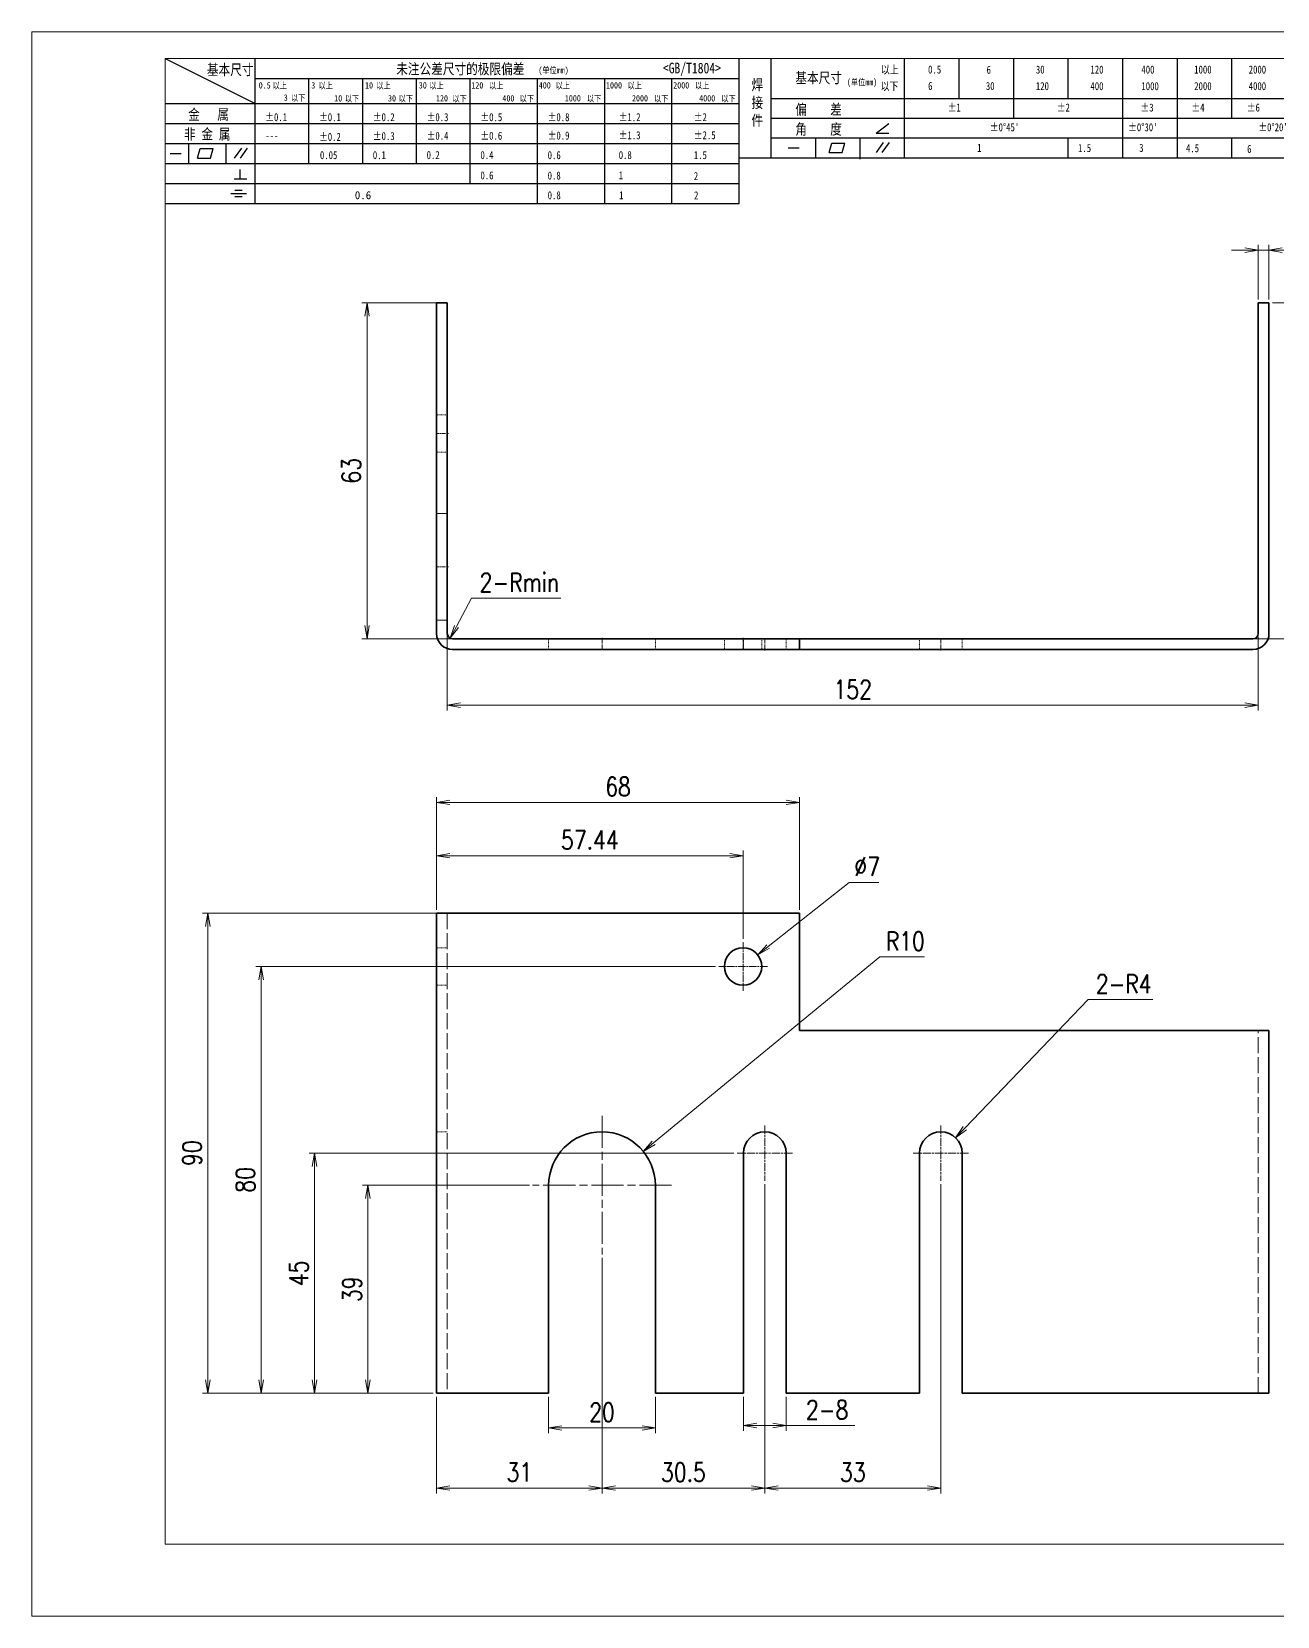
# Model space of a CAD drawing. Header units: inches. Extents: x 269 to 10986, y 1043 to 4337.
# Drawn here: x 6463.7 to 6697.1, y 3497.4 to 3794.4 of the extents above; entities that cross this region are included whole.
import ezdxf

# ---------------------------------------------------------------- set-up
doc = ezdxf.new("R2010")
doc.units = ezdxf.units.IN
doc.header["$MEASUREMENT"] = 0
doc.linetypes.add('AM_ISO02W050x2', pattern=[3.75, 3, -0.75])
doc.linetypes.add('AM_ISO08W050x2', pattern=[9, 6, -0.75, 1.5, -0.75])
doc.layers.add('Hidden_line', color=7, linetype='Continuous')
doc.layers.add('图\\M+19E79\\M+195B6\\M+18E9A', color=7, linetype='Continuous')
for name, color, linetype, lineweight in [('中心线', 2, 'AM_ISO08W050x2', 18), ('图框', 7, 'Continuous', 18), ('粗实线', 7, 'Continuous', 35), ('虚线', 1, 'AM_ISO02W050x2', 18)]:
    doc.layers.add(name, color=color, linetype=linetype, lineweight=lineweight)
doc.layers.add('打印', color=7, linetype='Continuous', lineweight=15, plot=False)
doc.layers.add('打印-禁用', color=7, linetype='Continuous', lineweight=15, plot=False)
doc.styles.add('DIM', font='romans.shx', dxfattribs={"width": 0.8, "bigfont": 'bigfont.shx'})
doc.styles.add('国标', font='simfang.ttf', dxfattribs={"width": 0.8})
doc.dimstyles.new('XR 1-1$0', dxfattribs={"dimtxt": 3.5, "dimasz": 2.5, "dimexe": 1, "dimexo": 0.625, "dimgap": 1.2, "dimtad": 1, "dimzin": 9, "dimdsep": 46, "dimtxsty": 'DIM', "dimblk": 'OPEN', "dimcen": 0, "dimclrd": 8, "dimclre": 8, "dimclrt": 2, "dimazin": 2, "dimtfac": 0.5, "dimtmove": 0, "dimatfit": 3, "dimldrblk": 'OPEN', "dimfxl": 0, "dimtolj": 2, "dimlwd": 18, "dimlwe": 18, "dimarcsym": 0})
doc.dimstyles.new('XR 1-1$3', dxfattribs={"dimtxt": 3.5, "dimasz": 2.5, "dimexe": 1, "dimexo": 0.625, "dimgap": 1.2, "dimtad": 1, "dimtoh": 1, "dimdsep": 46, "dimtxsty": 'DIM', "dimblk": 'OPEN', "dimcen": 0, "dimclrd": 8, "dimclre": 8, "dimclrt": 2, "dimazin": 2, "dimtfac": 0.5, "dimtofl": 0, "dimtmove": 0, "dimatfit": 3, "dimldrblk": 'OPEN', "dimfxl": 0, "dimtolj": 2, "dimlwd": 18, "dimlwe": 18, "dimarcsym": 0})
doc.dimstyles.new('XR 1-1$4', dxfattribs={"dimtxt": 3.5, "dimasz": 2.5, "dimexe": 1, "dimexo": 0.625, "dimgap": 1.2, "dimtad": 1, "dimtoh": 1, "dimdsep": 46, "dimtxsty": 'DIM', "dimblk": 'OPEN', "dimcen": 0, "dimclrd": 8, "dimclre": 8, "dimclrt": 2, "dimazin": 2, "dimtfac": 0.5, "dimtofl": 0, "dimtmove": 0, "dimatfit": 3, "dimldrblk": 'OPEN', "dimfxl": 0, "dimtolj": 2, "dimlwd": 18, "dimlwe": 18, "dimarcsym": 0})

# ---------------------------------------------------------------- blocks, each defined once
blk = doc.blocks.new('GZDEH零件A3图框V01版')
at = {"layer": '图\\M+19E79\\M+195B6\\M+18E9A', "color": 9}
for p, q in [((2882.49, -1554.46), (2899.37, -1562.92)), ((2899.37, -1581.67), (2899.37, -1554.46)), ((2990.09, -1581.67), (2990.09, -1554.46)), ((2996.09, -1573.08), (2996.09, -1554.46)), ((3021.09, -1561.98), (3021.09, -1554.46)), ((3031.31, -1561.98), (3031.31, -1554.46)), ((3041.53, -1561.98), (3041.53, -1554.46)), ((3051.75, -1561.98), (3051.75, -1554.46)), ((3061.98, -1561.98), (3061.98, -1554.46)), ((3072.2, -1561.98), (3072.2, -1554.46)), ((3082.42, -1561.98), (3082.42, -1554.46)), ((2899.37, -1558.24), (2990.09, -1558.24)), ((2909.45, -1574.17), (2909.45, -1558.24)), ((2919.53, -1574.17), (2919.53, -1558.24)), ((2929.61, -1574.17), (2929.61, -1558.24)), ((2939.69, -1577.92), (2939.69, -1558.24)), ((2952.29, -1581.67), (2952.29, -1558.24)), ((2964.89, -1581.67), (2964.89, -1558.24)), ((2977.49, -1581.67), (2977.49, -1558.24)), ((2996.09, -1561.98), (3113.09, -1561.98)), ((3021.09, -1573.08), (3021.09, -1561.98)), ((3041.53, -1565.68), (3041.53, -1561.98)), ((3061.98, -1573.08), (3061.98, -1561.98)), ((3072.2, -1573.08), (3072.2, -1561.98)), ((3082.42, -1565.68), (3082.42, -1561.98)), ((2882.49, -1562.92), (2990.09, -1562.92)), ((2882.49, -1566.67), (2990.09, -1566.67)), ((2996.09, -1565.68), (3113.09, -1565.68)), ((3015.75, -1568.51), (3018.15, -1566.66)), ((2882.49, -1570.42), (2990.09, -1570.42)), ((2886.92, -1574.12), (2886.92, -1570.42)), ((2893.91, -1574.12), (2893.91, -1570.42)), ((2996.09, -1569.38), (3113.09, -1569.38)), ((3004.42, -1573.08), (3004.42, -1569.38)), ((3006.97, -1572.12), (3007.45, -1570.33)), ((3007.45, -1570.33), (3009.86, -1570.33)), ((3009.39, -1572.12), (3009.86, -1570.33)), ((3012.75, -1573.08), (3012.75, -1569.38)), ((3015.75, -1568.51), (3018.15, -1568.51)), ((3015.81, -1572.12), (3017.15, -1570.26)), ((3016.89, -1572.12), (3018.23, -1570.26)), ((3051.75, -1573.08), (3051.75, -1569.38)), ((3082.42, -1573.08), (3082.42, -1569.48)), ((2883.43, -1572.27), (2885.49, -1572.27)), ((2888.59, -1573.16), (2889.07, -1571.37)), ((2888.59, -1573.16), (2891, -1573.16)), ((2889.07, -1571.37), (2891.48, -1571.37)), ((2891, -1573.16), (2891.48, -1571.37)), ((2895.52, -1573.16), (2896.85, -1571.3)), ((2896.6, -1573.16), (2897.94, -1571.3)), ((2990.09, -1573.08), (3113.09, -1573.08)), ((2999.26, -1571.23), (3001.32, -1571.23)), ((3006.97, -1572.12), (3009.39, -1572.12)), ((3012.75, -1573.33), (3012.75, -1573.08)), ((2882.49, -1574.17), (2990.09, -1574.17)), ((2895.42, -1577.05), (2897.81, -1577.05)), ((2896.58, -1577.05), (2896.58, -1575.28)), ((2882.49, -1577.92), (2990.09, -1577.92)), ((2894.79, -1579.77), (2897.77, -1579.77)), ((2895.57, -1579.17), (2896.92, -1579.17)), ((2882.49, -1581.67), (2990.09, -1581.67)), ((2895.57, -1580.37), (2896.93, -1580.37))]:
    blk.add_line(p, q, dxfattribs=at)
at = {"layer": '图框', "linetype": 'Continuous'}
for p, q in [((2882.49, -1554.46), (2882.49, -1832.96)), ((3272.49, -1554.46), (2882.49, -1554.46)), ((2882.49, -1832.96), (3272.49, -1832.96))]:
    blk.add_line(p, q, dxfattribs=at)
at = {"layer": '打印-禁用', "linetype": 'Continuous'}
for p, q in [((2857.49, -1549.46), (2857.49, -1846.46)), ((3277.49, -1549.46), (2857.49, -1549.46)), ((2857.49, -1846.46), (3277.49, -1846.46))]:
    blk.add_line(p, q, dxfattribs=at)
at = {"layer": '图\\M+19E79\\M+195B6\\M+18E9A', "color": 9, "style": '国标', "width": 0.8}
for s, height, p in [('基本尺寸', 2, (2890.33, -1557.58)), ('未注公差尺寸的极限偏差', 2, (2925.81, -1557.44)), ('<GB/T1804>', 2, (2975.78, -1557.27)), ('以上', 1.5, (3016.64, -1557.33)), ('0.5', 1.5, (3025.49, -1557.3)), ('6', 1.5, (3036.45, -1557.34)), ('30', 1.5, (3045.69, -1557.31)), ('120', 1.5, (3055.91, -1557.31)), ('400', 1.5, (3065.46, -1557.31)), ('1000', 1.5, (3075.36, -1557.31)), ('2000', 1.5, (3085.57, -1557.31)), ('30', 1.2, (2930.04, -1560.11)), ('基本尺寸', 2, (3000.6, -1559.1)), ('以下', 1.5, (3016.58, -1560.43)), ('6', 1.5, (3025.49, -1560.38)), ('30', 1.5, (3036.31, -1560.39)), ('120', 1.5, (3045.69, -1560.41)), ('400', 1.5, (3055.91, -1560.41)), ('1000', 1.5, (3065.46, -1560.41)), ('2000', 1.5, (3075.36, -1560.41)), ('4000', 1.5, (3085.57, -1560.41)), ('金   属', 2, (2886.82, -1565.98)), ('±0.1', 1.5, (2901.27, -1566.23)), ('±0.1', 1.5, (2911.35, -1566.23)), ('±0.2', 1.5, (2921.43, -1566.23)), ('±0.3', 1.5, (2931.51, -1566.23)), ('±0.5', 1.5, (2941.59, -1566.23)), ('±0.8', 1.5, (2954.19, -1566.23)), ('±1.2', 1.5, (2967.51, -1566.23)), ('±2', 1.5, (2981.58, -1566.23)), ('偏    差', 2, (3000.6, -1565.04)), ('±1', 1.5, (3029.16, -1564.42)), ('±2', 1.5, (3049.61, -1564.42)), ('±3', 1.5, (3065.3, -1564.42)), ('±4', 1.5, (3074.85, -1564.42)), ('±6', 1.5, (3085.22, -1564.42)), ('非 金 属', 2, (2886.02, -1569.65)), ('±0.3', 1.5, (2921.43, -1569.77)), ('±0.4', 1.5, (2931.51, -1569.71)), ('±0.6', 1.5, (2941.59, -1569.71)), ('±0.9', 1.5, (2954.19, -1569.68)), ('±1.3', 1.5, (2967.51, -1569.62)), ('±2.5', 1.5, (2981.58, -1569.61)), ('角    度', 2, (3000.6, -1568.74)), ("±0%%D45'", 1.5, (3037.06, -1568.12)), ("±0%%D30'", 1.5, (3062.98, -1568.12)), ("±0%%D20'", 1.5, (3087.38, -1568.12)), ('---', 1.5, (2901.27, -1569.65)), ('±0.2', 1.5, (2911.35, -1569.92)), ('1', 1.5, (3034.69, -1571.98)), ('1.5', 1.5, (3053.59, -1572.01)), ('3', 1.5, (3065.05, -1571.98)), ('4.5', 1.5, (3073.82, -1572.05)), ('6', 1.5, (3085.28, -1572.19)), ('0.1', 1.5, (2921.43, -1573.34)), ('0.2', 1.5, (2931.51, -1573.33)), ('0.4', 1.5, (2941.59, -1573.33)), ('0.6', 1.5, (2954.19, -1573.35)), ('0.8', 1.5, (2967.51, -1573.33)), ('1.5', 1.5, (2981.58, -1573.34)), ('0.6', 1.5, (2941.59, -1577.14)), ('0.8', 1.5, (2954.19, -1577.17)), ('1', 1.5, (2967.51, -1577.12)), ('2', 1.5, (2981.58, -1577.26)), ('0.8', 1.5, (2954.19, -1580.87)), ('1', 1.5, (2967.59, -1580.86)), ('2', 1.5, (2981.62, -1580.89))]:
    blk.add_text(s, height=height, dxfattribs=at).set_placement(p)
at = {"layer": '图\\M+19E79\\M+195B6\\M+18E9A', "color": 9, "lineweight": 15, "style": '国标', "width": 0.8}
for s, p in [('(单位mm)', (2952.44, -1557.27)), ('0.5', (2900.03, -1560.11)), ('以上', (2902.64, -1560.16)), ('3', (2909.88, -1560.11)), ('以上', (2911.25, -1560.16)), ('10', (2919.96, -1560.11)), ('以上', (2922.09, -1560.16)), ('以上', (2932.02, -1560.16)), ('120', (2939.88, -1560.11)), ('以上', (2943.21, -1560.16)), ('400', (2952.52, -1560.11)), ('以上', (2955.68, -1560.16)), ('1000', (2965.12, -1560.11)), ('以上', (2969.16, -1560.16)), ('2000', (2977.72, -1560.11)), ('以上', (2981.8, -1560.16)), ('(单位mm)', (3010.27, -1559.51)), ('3', (2904.73, -1562.41)), ('以下', (2906.1, -1562.46)), ('10', (2914.19, -1562.54)), ('以下', (2916.18, -1562.59)), ('30', (2924.27, -1562.54)), ('以下', (2926.26, -1562.59)), ('120', (2933.26, -1562.54)), ('以下', (2936.34, -1562.59)), ('400', (2945.7, -1562.54)), ('以下', (2948.94, -1562.59)), ('1000', (2957.41, -1562.54)), ('以下', (2961.54, -1562.59)), ('2000', (2969.99, -1562.54)), ('以下', (2974.14, -1562.59)), ('4000', (2982.59, -1562.54)), ('以下', (2986.74, -1562.59))]:
    blk.add_text(s, height=1.2, dxfattribs=at).set_placement(p)
at = {"layer": '图\\M+19E79\\M+195B6\\M+18E9A', "color": 9, "lineweight": 13, "style": '国标'}
blk.add_text('0.6', height=1.5, dxfattribs=at).set_placement((2918.05, -1580.85))
at = {"layer": '图\\M+19E79\\M+195B6\\M+18E9A', "color": 9, "style": '国标'}
for s, insert, char_height, width, attachment_point in [('焊\\P接\\P件', (2992.39, -1558.41), 2, 3.1877, 1), ('0.05', (2911.51, -1573.37), 1.5, 5.1982, 7)]:
    blk.add_mtext(s, dxfattribs=dict(at, insert=insert, char_height=char_height, width=width, attachment_point=attachment_point))
blk = doc.blocks.new('DEH A3')
at = {"layer": '图框'}
blk.add_blockref('GZDEH零件A3图框V01版', (-2857.49, 1846.46), dxfattribs=at)
blk = doc.blocks.new('_Open')
at = {"color": 0, "linetype": 'ByBlock', "lineweight": -2}
for p, q in [((-1, 0.17), (0, 0)), ((-1, -0.17), (0, 0)), ((0, 0), (-1, 0))]:
    blk.add_line(p, q, dxfattribs=at)
blk = doc.blocks.new('*D40')
at = {"layer": 'Defpoints', "color": 0, "transparency": 16777216}
for p in [(6526.54, 3743.56), (6541.58, 3743.56), (6544.57, 3680.56)]:
    blk.add_point(p, dxfattribs=at)
at = {"layer": 'Hidden_line', "color": 8, "lineweight": 18, "transparency": 16777216}
for p, q in [((6540.96, 3743.56), (6525.54, 3743.56)), ((6526.54, 3683.06), (6526.54, 3741.06)), ((6543.94, 3680.56), (6525.54, 3680.56))]:
    blk.add_line(p, q, dxfattribs=at)
at = {"layer": 'Hidden_line', "color": 8, "lineweight": 18, "transparency": 16777216, "xscale": 2.5, "yscale": 2.5, "zscale": 2.5}
for p, rotation in [((6526.54, 3743.56), 90), ((6526.54, 3680.56), 270)]:
    blk.add_blockref('_Open', p, dxfattribs=dict(at, rotation=rotation))
at = {"layer": 'Hidden_line', "color": 2, "transparency": 16777216, "insert": (6523.59, 3712.06), "char_height": 3.5, "attachment_point": 5, "rotation": 90, "style": 'DIM'}
blk.add_mtext('\\A2;63', dxfattribs=at)
blk = doc.blocks.new('*D41')
at = {"layer": 'Defpoints', "color": 0, "transparency": 16777216}
for p in [(6541.58, 3684.06), (6693.58, 3681.56), (6693.58, 3668.13)]:
    blk.add_point(p, dxfattribs=at)
at = {"layer": 'Hidden_line', "color": 8, "lineweight": 18, "transparency": 16777216}
for p, q in [((6541.58, 3683.44), (6541.58, 3667.13)), ((6693.58, 3680.94), (6693.58, 3667.13)), ((6544.08, 3668.13), (6691.08, 3668.13))]:
    blk.add_line(p, q, dxfattribs=at)
at = {"layer": 'Hidden_line', "color": 8, "lineweight": 18, "transparency": 16777216, "xscale": 2.5, "yscale": 2.5, "zscale": 2.5, "rotation": 180}
blk.add_blockref('_Open', (6541.58, 3668.13), dxfattribs=at)
at = {"layer": 'Hidden_line', "color": 8, "lineweight": 18, "transparency": 16777216, "xscale": 2.5, "yscale": 2.5, "zscale": 2.5}
blk.add_blockref('_Open', (6693.58, 3668.13), dxfattribs=at)
at = {"layer": 'Hidden_line', "color": 2, "transparency": 16777216, "insert": (6617.58, 3671.08), "char_height": 3.5, "attachment_point": 5, "style": 'DIM'}
blk.add_mtext('\\A2;152', dxfattribs=at)
blk = doc.blocks.new('*D42')
at = {"layer": 'Defpoints', "color": 0, "transparency": 16777216}
for p in [(6695.58, 3743.56), (6709.86, 3743.56), (6688.97, 3680.56)]:
    blk.add_point(p, dxfattribs=at)
at = {"layer": 'Hidden_line', "color": 8, "lineweight": 18, "transparency": 16777216}
for p, q in [((6696.21, 3743.56), (6710.86, 3743.56)), ((6709.86, 3683.06), (6709.86, 3741.06)), ((6689.59, 3680.56), (6710.86, 3680.56))]:
    blk.add_line(p, q, dxfattribs=at)
at = {"layer": 'Hidden_line', "color": 8, "lineweight": 18, "transparency": 16777216, "xscale": 2.5, "yscale": 2.5, "zscale": 2.5}
for p, rotation in [((6709.86, 3743.56), 90), ((6709.86, 3680.56), 270)]:
    blk.add_blockref('_Open', p, dxfattribs=dict(at, rotation=rotation))
at = {"layer": 'Hidden_line', "color": 2, "transparency": 16777216, "insert": (6706.91, 3712.06), "char_height": 3.5, "attachment_point": 5, "rotation": 90, "style": 'DIM'}
blk.add_mtext('\\A2;63', dxfattribs=at)
blk = doc.blocks.new('*D43')
at = {"layer": 'Defpoints', "color": 0, "transparency": 16777216}
for p in [(6695.58, 3753.4), (6693.58, 3743.56), (6695.58, 3743.56)]:
    blk.add_point(p, dxfattribs=at)
at = {"layer": 'Hidden_line', "color": 8, "lineweight": 18, "transparency": 16777216}
for p, q in [((6693.58, 3744.19), (6693.58, 3754.4)), ((6695.58, 3744.19), (6695.58, 3754.4)), ((6691.08, 3753.4), (6688.58, 3753.4)), ((6693.58, 3753.4), (6695.58, 3753.4)), ((6698.08, 3753.4), (6704.85, 3753.4))]:
    blk.add_line(p, q, dxfattribs=at)
at = {"layer": 'Hidden_line', "color": 8, "lineweight": 18, "transparency": 16777216, "xscale": 2.5, "yscale": 2.5, "zscale": 2.5}
blk.add_blockref('_Open', (6693.58, 3753.4), dxfattribs=at)
at = {"layer": 'Hidden_line', "color": 8, "lineweight": 18, "transparency": 16777216, "xscale": 2.5, "yscale": 2.5, "zscale": 2.5, "rotation": 180}
blk.add_blockref('_Open', (6695.58, 3753.4), dxfattribs=at)
at = {"layer": 'Hidden_line', "color": 2, "transparency": 16777216, "insert": (6702.71, 3756.35), "char_height": 3.5, "attachment_point": 5, "style": 'DIM'}
blk.add_mtext('\\A2;2', dxfattribs=at)
blk = doc.blocks.new('*D45')
at = {"layer": 'Defpoints', "color": 0, "transparency": 16777216}
for p in [(6542.11, 3680.68), (6542.58, 3681.56)]:
    blk.add_point(p, dxfattribs=at)
at = {"layer": 'Hidden_line', "color": 8, "lineweight": 18, "transparency": 16777216}
for p, q in [((6546.09, 3688.19), (6543.28, 3682.89)), ((6562.89, 3688.19), (6546.09, 3688.19))]:
    blk.add_line(p, q, dxfattribs=at)
at = {"layer": 'Hidden_line', "color": 8, "lineweight": 18, "transparency": 16777216, "xscale": 2.5, "yscale": 2.5, "zscale": 2.5, "rotation": 242.0961922832101}
blk.add_blockref('_Open', (6542.11, 3680.68), dxfattribs=at)
at = {"layer": 'Hidden_line', "color": 2, "transparency": 16777216, "insert": (6555.09, 3691.14), "char_height": 3.5, "attachment_point": 5, "style": 'DIM'}
blk.add_mtext('\\A2;{\\Fromans,bigfont|c134;2-Rmin}', dxfattribs=at)
blk = doc.blocks.new('*D46')
at = {"layer": 'Defpoints', "color": 0, "transparency": 16777216}
for p in [(6570.58, 3565.15), (6539.58, 3539.15), (6570.58, 3521.4)]:
    blk.add_point(p, dxfattribs=at)
at = {"layer": 'Hidden_line', "color": 8, "lineweight": 18, "transparency": 16777216}
for p, q in [((6570.58, 3564.52), (6570.58, 3520.4)), ((6539.58, 3538.52), (6539.58, 3520.4)), ((6542.08, 3521.4), (6568.08, 3521.4))]:
    blk.add_line(p, q, dxfattribs=at)
at = {"layer": 'Hidden_line', "color": 8, "lineweight": 18, "transparency": 16777216, "xscale": 2.5, "yscale": 2.5, "zscale": 2.5, "rotation": 180}
blk.add_blockref('_Open', (6539.58, 3521.4), dxfattribs=at)
at = {"layer": 'Hidden_line', "color": 8, "lineweight": 18, "transparency": 16777216, "xscale": 2.5, "yscale": 2.5, "zscale": 2.5}
blk.add_blockref('_Open', (6570.58, 3521.4), dxfattribs=at)
at = {"layer": 'Hidden_line', "color": 2, "transparency": 16777216, "insert": (6555.08, 3524.35), "char_height": 3.5, "attachment_point": 5, "style": 'DIM'}
blk.add_mtext('\\A2;31', dxfattribs=at)
blk = doc.blocks.new('*D47')
at = {"layer": 'Defpoints', "color": 0, "transparency": 16777216}
for p in [(6601.08, 3578.95), (6570.58, 3565.15), (6601.08, 3521.4)]:
    blk.add_point(p, dxfattribs=at)
at = {"layer": 'Hidden_line', "color": 8, "lineweight": 18, "transparency": 16777216}
for p, q in [((6601.08, 3578.32), (6601.08, 3520.4)), ((6570.58, 3564.52), (6570.58, 3520.4)), ((6573.08, 3521.4), (6598.58, 3521.4))]:
    blk.add_line(p, q, dxfattribs=at)
at = {"layer": 'Hidden_line', "color": 8, "lineweight": 18, "transparency": 16777216, "xscale": 2.5, "yscale": 2.5, "zscale": 2.5, "rotation": 180}
blk.add_blockref('_Open', (6570.58, 3521.4), dxfattribs=at)
at = {"layer": 'Hidden_line', "color": 8, "lineweight": 18, "transparency": 16777216, "xscale": 2.5, "yscale": 2.5, "zscale": 2.5}
blk.add_blockref('_Open', (6601.08, 3521.4), dxfattribs=at)
at = {"layer": 'Hidden_line', "color": 2, "transparency": 16777216, "insert": (6585.83, 3524.35), "char_height": 3.5, "attachment_point": 5, "style": 'DIM'}
blk.add_mtext('\\A2;30.5', dxfattribs=at)
blk = doc.blocks.new('*D48')
at = {"layer": 'Defpoints', "color": 0, "transparency": 16777216}
for p in [(6601.08, 3578.95), (6634.08, 3578.95), (6634.08, 3521.4)]:
    blk.add_point(p, dxfattribs=at)
at = {"layer": 'Hidden_line', "color": 8, "lineweight": 18, "transparency": 16777216}
for p, q in [((6601.08, 3578.32), (6601.08, 3520.4)), ((6634.08, 3578.32), (6634.08, 3520.4)), ((6603.58, 3521.4), (6631.58, 3521.4))]:
    blk.add_line(p, q, dxfattribs=at)
at = {"layer": 'Hidden_line', "color": 8, "lineweight": 18, "transparency": 16777216, "xscale": 2.5, "yscale": 2.5, "zscale": 2.5, "rotation": 180}
blk.add_blockref('_Open', (6601.08, 3521.4), dxfattribs=at)
at = {"layer": 'Hidden_line', "color": 8, "lineweight": 18, "transparency": 16777216, "xscale": 2.5, "yscale": 2.5, "zscale": 2.5}
blk.add_blockref('_Open', (6634.08, 3521.4), dxfattribs=at)
at = {"layer": 'Hidden_line', "color": 2, "transparency": 16777216, "insert": (6617.58, 3524.35), "char_height": 3.5, "attachment_point": 5, "style": 'DIM'}
blk.add_mtext('\\A2;33', dxfattribs=at)
blk = doc.blocks.new('*D49')
at = {"layer": 'Defpoints', "color": 0, "transparency": 16777216}
for p in [(6560.58, 3539.15), (6580.58, 3539.15), (6580.58, 3532.65)]:
    blk.add_point(p, dxfattribs=at)
at = {"layer": 'Hidden_line', "color": 8, "lineweight": 18, "transparency": 16777216}
for p, q in [((6560.58, 3538.52), (6560.58, 3531.65)), ((6580.58, 3538.52), (6580.58, 3531.65)), ((6563.08, 3532.65), (6578.08, 3532.65))]:
    blk.add_line(p, q, dxfattribs=at)
at = {"layer": 'Hidden_line', "color": 8, "lineweight": 18, "transparency": 16777216, "xscale": 2.5, "yscale": 2.5, "zscale": 2.5, "rotation": 180}
blk.add_blockref('_Open', (6560.58, 3532.65), dxfattribs=at)
at = {"layer": 'Hidden_line', "color": 8, "lineweight": 18, "transparency": 16777216, "xscale": 2.5, "yscale": 2.5, "zscale": 2.5}
blk.add_blockref('_Open', (6580.58, 3532.65), dxfattribs=at)
at = {"layer": 'Hidden_line', "color": 2, "transparency": 16777216, "insert": (6570.58, 3535.6), "char_height": 3.5, "attachment_point": 5, "style": 'DIM'}
blk.add_mtext('\\A2;20', dxfattribs=at)
blk = doc.blocks.new('*D50')
at = {"layer": 'Defpoints', "color": 0, "transparency": 16777216}
for p in [(6597.08, 3539.15), (6605.08, 3539.15), (6605.08, 3533.13)]:
    blk.add_point(p, dxfattribs=at)
at = {"layer": 'Hidden_line', "color": 8, "lineweight": 18, "transparency": 16777216}
for p, q in [((6597.08, 3538.52), (6597.08, 3532.13)), ((6605.08, 3538.52), (6605.08, 3532.13)), ((6599.58, 3533.13), (6602.58, 3533.13)), ((6605.08, 3533.13), (6617.98, 3533.13))]:
    blk.add_line(p, q, dxfattribs=at)
at = {"layer": 'Hidden_line', "color": 8, "lineweight": 18, "transparency": 16777216, "xscale": 2.5, "yscale": 2.5, "zscale": 2.5, "rotation": 180}
blk.add_blockref('_Open', (6597.08, 3533.13), dxfattribs=at)
at = {"layer": 'Hidden_line', "color": 8, "lineweight": 18, "transparency": 16777216, "xscale": 2.5, "yscale": 2.5, "zscale": 2.5}
blk.add_blockref('_Open', (6605.08, 3533.13), dxfattribs=at)
at = {"layer": 'Hidden_line', "color": 2, "transparency": 16777216, "insert": (6612.78, 3536.08), "char_height": 3.5, "attachment_point": 5, "style": 'DIM'}
blk.add_mtext('\\A2;{\\Fromans,bigfont|c134;2-}8', dxfattribs=at)
blk = doc.blocks.new('*D51')
at = {"layer": 'Defpoints', "color": 0, "transparency": 16777216}
for p in [(6597.02, 3639.91), (6539.58, 3629.15), (6597.02, 3623.7)]:
    blk.add_point(p, dxfattribs=at)
at = {"layer": 'Hidden_line', "color": 8, "lineweight": 18, "transparency": 16777216}
for p, q in [((6539.58, 3629.77), (6539.58, 3640.91)), ((6542.08, 3639.91), (6594.52, 3639.91)), ((6597.02, 3624.32), (6597.02, 3640.91))]:
    blk.add_line(p, q, dxfattribs=at)
at = {"layer": 'Hidden_line', "color": 8, "lineweight": 18, "transparency": 16777216, "xscale": 2.5, "yscale": 2.5, "zscale": 2.5, "rotation": 180}
blk.add_blockref('_Open', (6539.58, 3639.91), dxfattribs=at)
at = {"layer": 'Hidden_line', "color": 8, "lineweight": 18, "transparency": 16777216, "xscale": 2.5, "yscale": 2.5, "zscale": 2.5}
blk.add_blockref('_Open', (6597.02, 3639.91), dxfattribs=at)
at = {"layer": 'Hidden_line', "color": 2, "transparency": 16777216, "insert": (6568.3, 3642.86), "char_height": 3.5, "attachment_point": 5, "style": 'DIM'}
blk.add_mtext('\\A2;57.44', dxfattribs=at)
blk = doc.blocks.new('*D52')
at = {"layer": 'Defpoints', "color": 0, "transparency": 16777216}
for p in [(6607.58, 3649.91), (6539.58, 3629.15), (6607.58, 3629.15)]:
    blk.add_point(p, dxfattribs=at)
at = {"layer": 'Hidden_line', "color": 8, "lineweight": 18, "transparency": 16777216}
for p, q in [((6539.58, 3629.77), (6539.58, 3650.91)), ((6607.58, 3629.77), (6607.58, 3650.91)), ((6542.08, 3649.91), (6605.08, 3649.91))]:
    blk.add_line(p, q, dxfattribs=at)
at = {"layer": 'Hidden_line', "color": 8, "lineweight": 18, "transparency": 16777216, "xscale": 2.5, "yscale": 2.5, "zscale": 2.5, "rotation": 180}
blk.add_blockref('_Open', (6539.58, 3649.91), dxfattribs=at)
at = {"layer": 'Hidden_line', "color": 8, "lineweight": 18, "transparency": 16777216, "xscale": 2.5, "yscale": 2.5, "zscale": 2.5}
blk.add_blockref('_Open', (6607.58, 3649.91), dxfattribs=at)
at = {"layer": 'Hidden_line', "color": 2, "transparency": 16777216, "insert": (6573.58, 3652.86), "char_height": 3.5, "attachment_point": 5, "style": 'DIM'}
blk.add_mtext('\\A2;68', dxfattribs=at)
blk = doc.blocks.new('*D53')
at = {"layer": 'Defpoints', "color": 0, "transparency": 16777216}
for p in [(6526.69, 3578.15), (6557.58, 3578.15), (6539.58, 3539.15)]:
    blk.add_point(p, dxfattribs=at)
at = {"layer": 'Hidden_line', "color": 8, "lineweight": 18, "transparency": 16777216}
for p, q in [((6556.96, 3578.15), (6525.69, 3578.15)), ((6526.69, 3541.65), (6526.69, 3575.65)), ((6538.96, 3539.15), (6525.69, 3539.15))]:
    blk.add_line(p, q, dxfattribs=at)
at = {"layer": 'Hidden_line', "color": 8, "lineweight": 18, "transparency": 16777216, "xscale": 2.5, "yscale": 2.5, "zscale": 2.5}
for p, rotation in [((6526.69, 3578.15), 90), ((6526.69, 3539.15), 270)]:
    blk.add_blockref('_Open', p, dxfattribs=dict(at, rotation=rotation))
at = {"layer": 'Hidden_line', "color": 2, "transparency": 16777216, "insert": (6523.74, 3558.65), "char_height": 3.5, "attachment_point": 5, "rotation": 90, "style": 'DIM'}
blk.add_mtext('\\A2;39', dxfattribs=at)
blk = doc.blocks.new('*D54')
at = {"layer": 'Defpoints', "color": 0, "transparency": 16777216}
for p in [(6516.69, 3584.15), (6595.88, 3584.15), (6539.58, 3539.15)]:
    blk.add_point(p, dxfattribs=at)
at = {"layer": 'Hidden_line', "color": 8, "lineweight": 18, "transparency": 16777216}
for p, q in [((6595.26, 3584.15), (6515.69, 3584.15)), ((6516.69, 3541.65), (6516.69, 3581.65)), ((6538.96, 3539.15), (6515.69, 3539.15))]:
    blk.add_line(p, q, dxfattribs=at)
at = {"layer": 'Hidden_line', "color": 8, "lineweight": 18, "transparency": 16777216, "xscale": 2.5, "yscale": 2.5, "zscale": 2.5}
for p, rotation in [((6516.69, 3584.15), 90), ((6516.69, 3539.15), 270)]:
    blk.add_blockref('_Open', p, dxfattribs=dict(at, rotation=rotation))
at = {"layer": 'Hidden_line', "color": 2, "transparency": 16777216, "insert": (6513.74, 3561.65), "char_height": 3.5, "attachment_point": 5, "rotation": 90, "style": 'DIM'}
blk.add_mtext('\\A2;45', dxfattribs=at)
blk = doc.blocks.new('*D55')
at = {"layer": 'Defpoints', "color": 0, "transparency": 16777216}
for p in [(6506.69, 3619.15), (6592.47, 3619.15), (6539.58, 3539.15)]:
    blk.add_point(p, dxfattribs=at)
at = {"layer": 'Hidden_line', "color": 8, "lineweight": 18, "transparency": 16777216}
for p, q in [((6591.84, 3619.15), (6505.69, 3619.15)), ((6506.69, 3541.65), (6506.69, 3616.65)), ((6538.96, 3539.15), (6505.69, 3539.15))]:
    blk.add_line(p, q, dxfattribs=at)
at = {"layer": 'Hidden_line', "color": 8, "lineweight": 18, "transparency": 16777216, "xscale": 2.5, "yscale": 2.5, "zscale": 2.5}
for p, rotation in [((6506.69, 3619.15), 90), ((6506.69, 3539.15), 270)]:
    blk.add_blockref('_Open', p, dxfattribs=dict(at, rotation=rotation))
at = {"layer": 'Hidden_line', "color": 2, "transparency": 16777216, "insert": (6503.74, 3579.15), "char_height": 3.5, "attachment_point": 5, "rotation": 90, "style": 'DIM'}
blk.add_mtext('\\A2;80', dxfattribs=at)
blk = doc.blocks.new('*D56')
at = {"layer": 'Defpoints', "color": 0, "transparency": 16777216}
for p in [(6496.69, 3629.15), (6541.08, 3629.15), (6539.58, 3539.15)]:
    blk.add_point(p, dxfattribs=at)
at = {"layer": 'Hidden_line', "color": 8, "lineweight": 18, "transparency": 16777216}
for p, q in [((6540.46, 3629.15), (6495.69, 3629.15)), ((6496.69, 3541.65), (6496.69, 3626.65)), ((6538.96, 3539.15), (6495.69, 3539.15))]:
    blk.add_line(p, q, dxfattribs=at)
at = {"layer": 'Hidden_line', "color": 8, "lineweight": 18, "transparency": 16777216, "xscale": 2.5, "yscale": 2.5, "zscale": 2.5}
for p, rotation in [((6496.69, 3629.15), 90), ((6496.69, 3539.15), 270)]:
    blk.add_blockref('_Open', p, dxfattribs=dict(at, rotation=rotation))
at = {"layer": 'Hidden_line', "color": 2, "transparency": 16777216, "insert": (6493.74, 3584.15), "char_height": 3.5, "attachment_point": 5, "rotation": 90, "style": 'DIM'}
blk.add_mtext('\\A2;90', dxfattribs=at)
blk = doc.blocks.new('*D64')
at = {"layer": 'Defpoints', "color": 0, "transparency": 16777216}
for p in [(6599.76, 3621.33), (6594.28, 3616.97)]:
    blk.add_point(p, dxfattribs=at)
at = {"layer": 'Hidden_line', "color": 8, "lineweight": 18, "transparency": 16777216}
for p, q in [((6616.88, 3634.91), (6601.72, 3622.88)), ((6622.48, 3634.91), (6616.88, 3634.91))]:
    blk.add_line(p, q, dxfattribs=at)
at = {"layer": 'Hidden_line', "color": 8, "lineweight": 18, "transparency": 16777216, "xscale": 2.5, "yscale": 2.5, "zscale": 2.5, "rotation": 218.43387761232}
blk.add_blockref('_Open', (6599.76, 3621.33), dxfattribs=at)
at = {"layer": 'Hidden_line', "color": 2, "transparency": 16777216, "insert": (6620.28, 3637.86), "char_height": 3.5, "attachment_point": 5, "style": 'DIM'}
blk.add_mtext('\\A2;∅7', dxfattribs=at)
blk = doc.blocks.new('*D65')
at = {"layer": 'Defpoints', "color": 0, "transparency": 16777216}
for p in [(6636.85, 3587.04), (6634.08, 3584.15)]:
    blk.add_point(p, dxfattribs=at)
at = {"layer": 'Hidden_line', "color": 8, "lineweight": 18, "transparency": 16777216}
for p, q in [((6661.68, 3612.93), (6638.58, 3588.84)), ((6673.81, 3612.93), (6661.68, 3612.93))]:
    blk.add_line(p, q, dxfattribs=at)
at = {"layer": 'Hidden_line', "color": 8, "lineweight": 18, "transparency": 16777216, "xscale": 2.5, "yscale": 2.5, "zscale": 2.5, "rotation": 226.2073882329266}
blk.add_blockref('_Open', (6636.85, 3587.04), dxfattribs=at)
at = {"layer": 'Hidden_line', "color": 2, "transparency": 16777216, "insert": (6668.34, 3615.88), "char_height": 3.5, "attachment_point": 5, "style": 'DIM'}
blk.add_mtext('\\A2;{\\Fromans,bigfont|c134;2-}R4', dxfattribs=at)
blk = doc.blocks.new('*D66')
at = {"layer": 'Defpoints', "color": 0, "transparency": 16777216}
for p in [(6578.31, 3584.5), (6570.58, 3578.15)]:
    blk.add_point(p, dxfattribs=at)
at = {"layer": 'Hidden_line', "color": 8, "lineweight": 18, "transparency": 16777216}
for p, q in [((6622.63, 3620.94), (6580.24, 3586.09)), ((6631.03, 3620.94), (6622.63, 3620.94))]:
    blk.add_line(p, q, dxfattribs=at)
at = {"layer": 'Hidden_line', "color": 8, "lineweight": 18, "transparency": 16777216, "xscale": 2.5, "yscale": 2.5, "zscale": 2.5, "rotation": 219.426177610077}
blk.add_blockref('_Open', (6578.31, 3584.5), dxfattribs=at)
at = {"layer": 'Hidden_line', "color": 2, "transparency": 16777216, "insert": (6627.43, 3623.89), "char_height": 3.5, "attachment_point": 5, "style": 'DIM'}
blk.add_mtext('\\A2;R10', dxfattribs=at)

msp = doc.modelspace()

# ---------------------------------------------------------------- linework, layer by layer
at = {"layer": '中心线', "ltscale": 0.060015}
for p, q in [((6541.781, 3719.06), (6539.381, 3719.06)), ((6541.781, 3694.06), (6539.381, 3694.06)), ((6570.581, 3680.76), (6570.581, 3678.36)), ((6597.019, 3680.76), (6597.019, 3678.36)), ((6541.781, 3619.15), (6539.381, 3619.15)), ((6541.781, 3578.15), (6539.381, 3578.15))]:
    msp.add_line(p, q, dxfattribs=at)
at = {"layer": '中心线', "ltscale": 0.06}
for p, q in [((6601.081, 3678.36), (6601.081, 3680.76)), ((6634.081, 3678.36), (6634.081, 3680.76))]:
    msp.add_line(p, q, dxfattribs=at)
at = {"layer": '中心线', "ltscale": 0.2275}
for p, q in [((6597.019, 3623.7), (6597.019, 3614.6)), ((6601.569, 3619.15), (6592.469, 3619.15))]:
    msp.add_line(p, q, dxfattribs=at)
at = {"layer": '中心线'}
for p, q in [((6570.581, 3591.15), (6570.581, 3565.15)), ((6583.581, 3578.15), (6557.581, 3578.15))]:
    msp.add_line(p, q, dxfattribs=at)
at = {"layer": '中心线', "ltscale": 0.26}
for p, q in [((6601.081, 3589.35), (6601.081, 3578.95)), ((6634.081, 3589.35), (6634.081, 3578.95)), ((6606.281, 3584.15), (6595.881, 3584.15)), ((6639.281, 3584.15), (6628.881, 3584.15))]:
    msp.add_line(p, q, dxfattribs=at)
at = {"layer": '打印'}
msp.add_lwpolyline([(6463.696, 3794.354), (6883.696, 3794.354), (6883.696, 3497.354), (6463.696, 3497.354)], close=True, dxfattribs=at)
at = {"layer": '粗实线', "ltscale": 0.05}
for p, q in [((6539.581, 3743.56), (6541.581, 3743.56)), ((6693.581, 3743.56), (6695.581, 3743.56)), ((6607.581, 3678.56), (6607.581, 3680.56))]:
    msp.add_line(p, q, dxfattribs=at)
at = {"layer": '粗实线'}
for p, q in [((6539.581, 3681.56), (6539.581, 3743.56)), ((6541.581, 3743.56), (6541.581, 3681.56)), ((6693.581, 3681.56), (6693.581, 3743.56)), ((6695.581, 3743.56), (6695.581, 3681.56)), ((6542.581, 3680.56), (6607.581, 3680.56)), ((6607.581, 3680.56), (6692.581, 3680.56)), ((6607.581, 3678.56), (6542.581, 3678.56)), ((6607.581, 3678.56), (6692.581, 3678.56)), ((6539.581, 3629.15), (6539.581, 3539.15)), ((6607.581, 3629.15), (6542.581, 3629.15)), ((6607.581, 3629.15), (6607.581, 3607.15)), ((6607.581, 3607.15), (6692.581, 3607.15)), ((6695.581, 3539.15), (6695.581, 3607.15)), ((6597.081, 3539.15), (6597.081, 3584.15)), ((6605.081, 3539.15), (6605.081, 3584.15)), ((6630.081, 3539.15), (6630.081, 3584.15)), ((6638.081, 3539.15), (6638.081, 3584.15)), ((6560.581, 3539.15), (6560.581, 3578.15)), ((6580.581, 3578.15), (6580.581, 3539.15)), ((6630.081, 3539.15), (6605.081, 3539.15)), ((6692.581, 3539.15), (6638.081, 3539.15))]:
    msp.add_line(p, q, dxfattribs=at)
at = {"layer": '粗实线', "ltscale": 0.075}
for p, q in [((6542.581, 3629.15), (6539.581, 3629.15)), ((6695.581, 3607.15), (6692.581, 3607.15)), ((6542.581, 3539.15), (6539.581, 3539.15)), ((6692.581, 3539.15), (6695.581, 3539.15))]:
    msp.add_line(p, q, dxfattribs=at)
at = {"layer": '粗实线', "ltscale": 0.45}
msp.add_line((6560.581, 3539.15), (6542.581, 3539.15), dxfattribs=at)
at = {"layer": '粗实线', "ltscale": 0.4125}
msp.add_line((6597.081, 3539.15), (6580.581, 3539.15), dxfattribs=at)
at = {"layer": '粗实线'}
msp.add_circle((6597.019, 3619.15), 3.5, dxfattribs=at)
for centre, radius, start, end in [((6542.581, 3681.56), 3, 180, 270), ((6542.581, 3681.56), 1, 180, 270), ((6692.581, 3681.56), 3, 270, 360), ((6692.581, 3681.56), 1, 270, 0), ((6570.581, 3578.15), 10, 0, 180), ((6601.081, 3584.15), 4, 0, 180), ((6634.081, 3584.15), 4, 0, 180)]:
    msp.add_arc(centre, radius, start, end, dxfattribs=at)
at = {"layer": '虚线', "ltscale": 0.05}
for p, q in [((6541.581, 3722.56), (6539.581, 3722.56)), ((6541.581, 3715.56), (6539.581, 3715.56)), ((6539.581, 3704.06), (6541.581, 3704.06)), ((6539.581, 3684.06), (6541.581, 3684.06)), ((6560.581, 3678.56), (6560.581, 3680.56)), ((6580.581, 3678.56), (6580.581, 3680.56)), ((6593.519, 3680.56), (6593.519, 3678.56)), ((6597.081, 3680.56), (6597.081, 3678.56)), ((6600.519, 3680.56), (6600.519, 3678.56)), ((6605.081, 3678.56), (6605.081, 3680.56)), ((6630.081, 3680.56), (6630.081, 3678.56)), ((6638.081, 3678.56), (6638.081, 3680.56)), ((6541.581, 3622.65), (6539.581, 3622.65)), ((6541.581, 3615.65), (6539.581, 3615.65)), ((6541.581, 3588.15), (6539.581, 3588.15))]:
    msp.add_line(p, q, dxfattribs=at)
at = {"layer": '虚线'}
for p, q in [((6541.581, 3629.15), (6541.581, 3539.15)), ((6693.581, 3539.15), (6693.581, 3607.15))]:
    msp.add_line(p, q, dxfattribs=at)

# ---------------------------------------------------------------- block references
at = {"layer": '图框'}
msp.add_blockref('DEH A3', (6463.696, 3497.354), dxfattribs=at)

# ---------------------------------------------------------------- dimensions: what is measured, and where the dimension line sits
at = {"layer": 'Hidden_line'}
for base, p1, p2, picture, middle in [((6695.581, 3753.402), (6693.581, 3743.56), (6695.581, 3743.56), '*D43', (6702.715, 3756.352)), ((6693.581, 3668.134), (6541.581, 3684.06), (6693.581, 3681.56), '*D41', (6617.581, 3671.084)), ((6607.581, 3649.912), (6539.581, 3629.15), (6607.581, 3629.15), '*D52', (6573.581, 3652.862)), ((6597.019, 3639.912), (6539.581, 3629.15), (6597.019, 3623.7), '*D51', (6568.3, 3642.862)), ((6570.581, 3521.404), (6539.581, 3539.15), (6570.581, 3565.15), '*D46', (6555.081, 3524.354)), ((6580.581, 3532.655), (6560.581, 3539.15), (6580.581, 3539.15), '*D49', (6570.581, 3535.605))]:
    dim = msp.add_linear_dim(base=base, p1=p1, p2=p2, dimstyle='XR 1-1$0', dxfattribs=at)
    dim.commit()
    dim.dimension.update_dxf_attribs({"geometry": picture, "text_midpoint": middle})
for base, p1, p2, picture, middle in [((6526.54, 3743.56), (6544.569, 3680.56), (6541.581, 3743.56), '*D40', (6523.59, 3712.06)), ((6709.857, 3743.56), (6688.967, 3680.56), (6695.581, 3743.56), '*D42', (6706.907, 3712.06)), ((6496.691, 3629.15), (6539.581, 3539.15), (6541.081, 3629.15), '*D56', (6493.741, 3584.15)), ((6506.691, 3619.15), (6539.581, 3539.15), (6592.469, 3619.15), '*D55', (6503.741, 3579.15)), ((6516.691, 3584.15), (6539.581, 3539.15), (6595.881, 3584.15), '*D54', (6513.741, 3561.65)), ((6526.691, 3578.15), (6539.581, 3539.15), (6557.581, 3578.15), '*D53', (6523.741, 3558.65))]:
    dim = msp.add_linear_dim(base=base, p1=p1, p2=p2, angle=90, dimstyle='XR 1-1$0', dxfattribs=at)
    dim.commit()
    dim.dimension.update_dxf_attribs({"geometry": picture, "text_midpoint": middle})
dim = msp.add_radius_dim(center=(6542.581, 3681.56), mpoint=(6542.113, 3680.676), text='{\\Fromans,bigfont|c134;2-Rmin}', dimstyle='XR 1-1$4', override={"dimtmove": 1}, dxfattribs=at)
dim.commit()
dim.dimension.update_dxf_attribs({"geometry": '*D45', "text_midpoint": (6546.091, 3688.188), "dimtype": 164})
dim = msp.add_diameter_dim_2p(p1=(6594.277, 3616.974), p2=(6599.761, 3621.326), dimstyle='XR 1-1$3', dxfattribs=at)
dim.commit()
dim.dimension.update_dxf_attribs({"geometry": '*D64', "text_midpoint": (6620.275, 3634.907), "dimtype": 163})
dim = msp.add_radius_dim(center=(6570.581, 3578.15), mpoint=(6578.306, 3584.501), dimstyle='XR 1-1$4', dxfattribs=at)
dim.commit()
dim.dimension.update_dxf_attribs({"geometry": '*D66', "text_midpoint": (6627.429, 3620.943), "dimtype": 164})
dim = msp.add_radius_dim(center=(6634.081, 3584.15), mpoint=(6636.849, 3587.037), text='{\\Fromans,bigfont|c134;2-}<>', dimstyle='XR 1-1$4', dxfattribs=at)
dim.commit()
dim.dimension.update_dxf_attribs({"geometry": '*D65', "text_midpoint": (6668.343, 3612.934), "dimtype": 164})
for base, p1, p2, picture, middle in [((6601.081, 3521.404), (6570.581, 3565.15), (6601.081, 3578.95), '*D47', (6585.831, 3524.354)), ((6634.081, 3521.404), (6601.081, 3578.95), (6634.081, 3578.95), '*D48', (6617.581, 3524.354))]:
    dim = msp.add_linear_dim(base=base, p1=p1, p2=p2, dimstyle='XR 1-1$0', override={"dimtmove": 1}, dxfattribs=at)
    dim.commit()
    dim.dimension.update_dxf_attribs({"geometry": picture, "text_midpoint": middle})
dim = msp.add_linear_dim(base=(6605.081, 3533.134), p1=(6597.081, 3539.15), p2=(6605.081, 3539.15), text='{\\Fromans,bigfont|c134;2-}<>', dimstyle='XR 1-1$0', dxfattribs=at)
dim.commit()
dim.dimension.update_dxf_attribs({"geometry": '*D50', "text_midpoint": (6612.781, 3536.084)})

doc.saveas('drawing.dxf')
